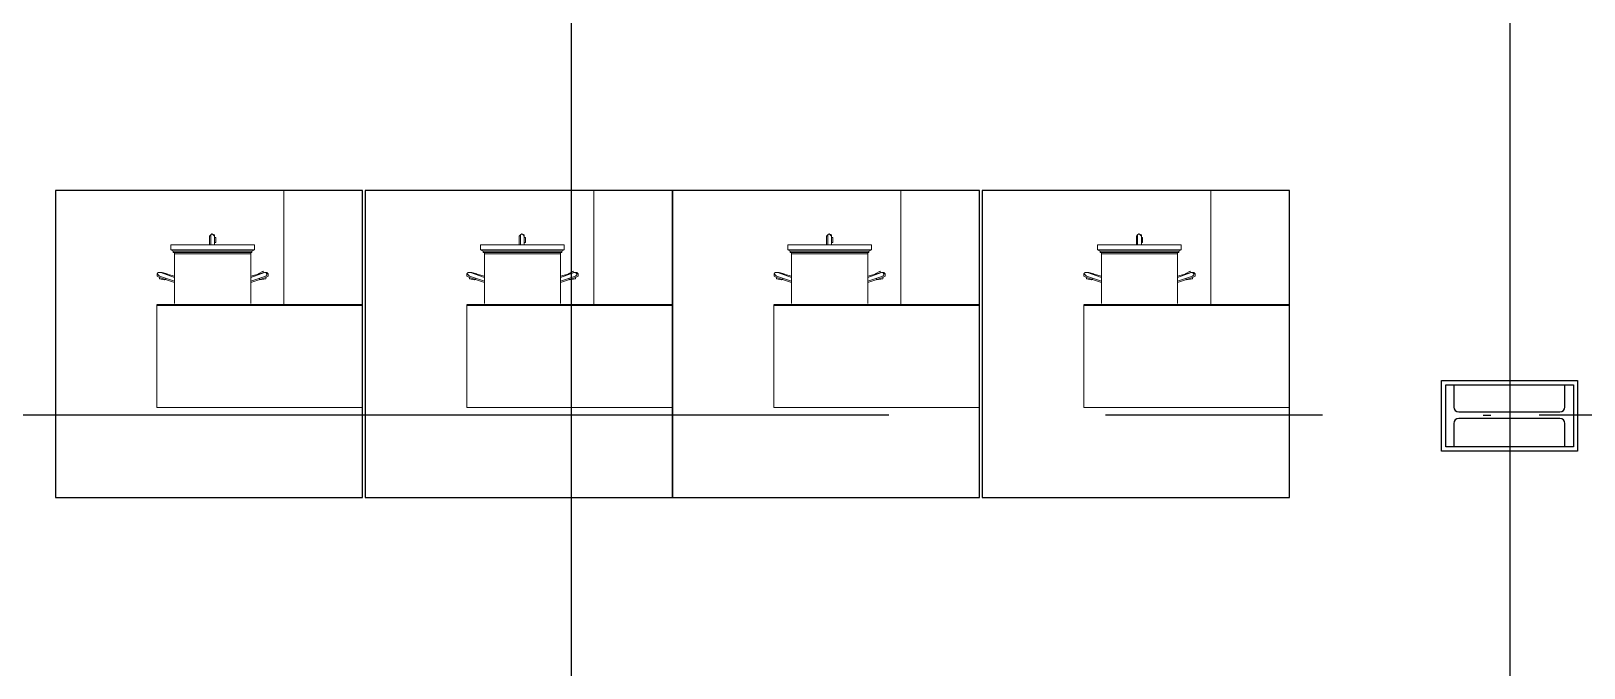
# Model space of a CAD drawing. Header units: millimetres. Extents: x 2148 to 2681, y 758 to 986.
# Drawn here: x 2599.171 to 2603.72, y 946.229 to 948.095 of the extents above; entities that cross this region are included whole.
import ezdxf

# ---------------------------------------------------------------- set-up
doc = ezdxf.new("R2010")
doc.units = ezdxf.units.MM
doc.linetypes.add('CENTER2', pattern=[28.575, 19.05, -3.175, 3.175, -3.175])
for name, color, linetype in [('at_Entity', 7, 'Continuous'), ('COLUMN', 7, 'Continuous'), ('D', 1, 'Continuous'), ('S-COLS', 6, 'Continuous'), ('S_GRID LINES', 252, 'Continuous')]:
    doc.layers.add(name, color=color, linetype=linetype)

msp = doc.modelspace()

# ---------------------------------------------------------------- linework, layer by layer
at = {"layer": 'at_Entity', "color": 0, "lineweight": 15}
for p, q in [((2599.9112434, 947.6280923, 0), (2600.1418229, 947.6280923, 0)), ((2599.9112434, 947.2924347, 0), (2599.9112434, 947.6280923, 0)), ((2599.9112434, 947.6280923, 0), (2600.1418229, 947.6280923, 0)), ((2599.9112434, 947.6280923, 0), (2600.1418229, 947.6280923, 0)), ((2599.9112434, 947.2924347, 0), (2599.9112434, 947.6280923, 0)), ((2599.9112434, 947.6280923, 0), (2600.1418229, 947.6280923, 0)), ((2600.1418229, 946.9923157, 0), (2600.1418229, 947.6280923, 0)), ((2600.1418229, 946.9923157, 0), (2600.1418229, 947.6280923, 0)), ((2600.8189751, 947.2924347, 0), (2600.8189751, 947.6280923, 0)), ((2600.8189751, 947.2924347, 0), (2600.8189751, 947.6280923, 0)), ((2601.0495546, 946.9923157, 0), (2601.0495546, 947.6280923, 0)), ((2601.0495546, 946.9923157, 0), (2601.0495546, 947.6280923, 0)), ((2601.7189751, 947.6280923, 0), (2601.9495546, 947.6280923, 0)), ((2601.7189751, 947.2924347, 0), (2601.7189751, 947.6280923, 0)), ((2601.7189751, 947.6280923, 0), (2601.9495546, 947.6280923, 0)), ((2601.7189751, 947.6280923, 0), (2601.9495546, 947.6280923, 0)), ((2601.7189751, 947.2924347, 0), (2601.7189751, 947.6280923, 0)), ((2601.7189751, 947.6280923, 0), (2601.9495546, 947.6280923, 0)), ((2601.9495546, 946.9923157, 0), (2601.9495546, 947.6280923, 0)), ((2601.9495546, 946.9923157, 0), (2601.9495546, 947.6280923, 0)), ((2602.6267068, 947.2924347, 0), (2602.6267068, 947.6280923, 0)), ((2602.6267068, 947.2924347, 0), (2602.6267068, 947.6280923, 0)), ((2602.8572863, 946.9923157, 0), (2602.8572863, 947.6280923, 0)), ((2602.8572863, 946.9923157, 0), (2602.8572863, 947.6280923, 0)), ((2599.6969136, 947.4973947, 0), (2599.6932537, 947.4937348, 0)), ((2599.6969136, 947.4973947, 0), (2599.6932537, 947.4937348, 0)), ((2599.6969136, 947.4973947, 0), (2599.7005734, 947.5010545, 0)), ((2599.7005734, 947.5010545, 0), (2599.6969136, 947.4973947, 0)), ((2599.6969136, 947.4973947, 0), (2599.7005734, 947.5010545, 0)), ((2599.7005734, 947.5010545, 0), (2599.6969136, 947.4973947, 0)), ((2599.6969136, 947.4937348, 0), (2599.6969136, 947.4973947, 0)), ((2599.6969136, 947.4937348, 0), (2599.6969136, 947.4973947, 0)), ((2599.7005734, 947.5010545, 0), (2599.7042333, 947.4973947, 0)), ((2599.7078937, 947.4973947, 0), (2599.7005734, 947.5010545, 0)), ((2599.7005734, 947.5010545, 0), (2599.7042333, 947.4973947, 0)), ((2599.7078937, 947.4973947, 0), (2599.7005734, 947.5010545, 0)), ((2599.7042333, 947.4973947, 0), (2599.7078937, 947.4937348, 0)), ((2599.7042333, 947.4973947, 0), (2599.7078937, 947.4937348, 0)), ((2599.7078937, 947.4937348, 0), (2599.7078937, 947.4973947, 0)), ((2599.7078937, 947.4937348, 0), (2599.7078937, 947.4973947, 0)), ((2600.6046453, 947.4973947, 0), (2600.6009854, 947.4937348, 0)), ((2600.6046453, 947.4973947, 0), (2600.6009854, 947.4937348, 0)), ((2600.6046453, 947.4973947, 0), (2600.6083051, 947.5010545, 0)), ((2600.6083051, 947.5010545, 0), (2600.6046453, 947.4973947, 0)), ((2600.6046453, 947.4973947, 0), (2600.6083051, 947.5010545, 0)), ((2600.6083051, 947.5010545, 0), (2600.6046453, 947.4973947, 0)), ((2600.6046453, 947.4937348, 0), (2600.6046453, 947.4973947, 0)), ((2600.6046453, 947.4937348, 0), (2600.6046453, 947.4973947, 0)), ((2600.6083051, 947.5010545, 0), (2600.611965, 947.4973947, 0)), ((2600.6156254, 947.4973947, 0), (2600.6083051, 947.5010545, 0)), ((2600.6083051, 947.5010545, 0), (2600.611965, 947.4973947, 0)), ((2600.6156254, 947.4973947, 0), (2600.6083051, 947.5010545, 0)), ((2600.611965, 947.4973947, 0), (2600.6156254, 947.4937348, 0)), ((2600.611965, 947.4973947, 0), (2600.6156254, 947.4937348, 0)), ((2600.6156254, 947.4937348, 0), (2600.6156254, 947.4973947, 0)), ((2600.6156254, 947.4937348, 0), (2600.6156254, 947.4973947, 0)), ((2601.5046453, 947.4973947, 0), (2601.5009854, 947.4937348, 0)), ((2601.5046453, 947.4973947, 0), (2601.5009854, 947.4937348, 0)), ((2601.5046453, 947.4973947, 0), (2601.5083051, 947.5010545, 0)), ((2601.5083051, 947.5010545, 0), (2601.5046453, 947.4973947, 0)), ((2601.5046453, 947.4973947, 0), (2601.5083051, 947.5010545, 0)), ((2601.5083051, 947.5010545, 0), (2601.5046453, 947.4973947, 0)), ((2601.5046453, 947.4937348, 0), (2601.5046453, 947.4973947, 0)), ((2601.5046453, 947.4937348, 0), (2601.5046453, 947.4973947, 0)), ((2601.5083051, 947.5010545, 0), (2601.511965, 947.4973947, 0)), ((2601.5156254, 947.4973947, 0), (2601.5083051, 947.5010545, 0)), ((2601.5083051, 947.5010545, 0), (2601.511965, 947.4973947, 0)), ((2601.5156254, 947.4973947, 0), (2601.5083051, 947.5010545, 0)), ((2601.511965, 947.4973947, 0), (2601.5156254, 947.4937348, 0)), ((2601.511965, 947.4973947, 0), (2601.5156254, 947.4937348, 0)), ((2601.5156254, 947.4937348, 0), (2601.5156254, 947.4973947, 0)), ((2601.5156254, 947.4937348, 0), (2601.5156254, 947.4973947, 0)), ((2602.412377, 947.4973947, 0), (2602.4087171, 947.4937348, 0)), ((2602.412377, 947.4973947, 0), (2602.4087171, 947.4937348, 0)), ((2602.412377, 947.4973947, 0), (2602.4160368, 947.5010545, 0)), ((2602.4160368, 947.5010545, 0), (2602.412377, 947.4973947, 0)), ((2602.412377, 947.4973947, 0), (2602.4160368, 947.5010545, 0)), ((2602.4160368, 947.5010545, 0), (2602.412377, 947.4973947, 0)), ((2602.412377, 947.4937348, 0), (2602.412377, 947.4973947, 0)), ((2602.412377, 947.4937348, 0), (2602.412377, 947.4973947, 0)), ((2602.4160368, 947.5010545, 0), (2602.4196966, 947.4973947, 0)), ((2602.4233571, 947.4973947, 0), (2602.4160368, 947.5010545, 0)), ((2602.4160368, 947.5010545, 0), (2602.4196966, 947.4973947, 0)), ((2602.4233571, 947.4973947, 0), (2602.4160368, 947.5010545, 0)), ((2602.4196966, 947.4973947, 0), (2602.4233571, 947.4937348, 0)), ((2602.4196966, 947.4973947, 0), (2602.4233571, 947.4937348, 0)), ((2602.4233571, 947.4937348, 0), (2602.4233571, 947.4973947, 0)), ((2602.4233571, 947.4937348, 0), (2602.4233571, 947.4973947, 0)), ((2599.5871139, 947.4681147, 0), (2599.5797936, 947.4681147, 0)), ((2599.5797936, 947.4681147, 0), (2599.5797936, 947.4607944, 0)), ((2599.5871139, 947.4681147, 0), (2599.5797936, 947.4681147, 0)), ((2599.5797936, 947.4681147, 0), (2599.5797936, 947.4607944, 0)), ((2599.5797936, 947.4571345, 0), (2599.5797936, 947.4607944, 0)), ((2599.5797936, 947.4571345, 0), (2599.5797936, 947.4607944, 0)), ((2599.5797936, 947.4571345, 0), (2599.5797936, 947.4534747, 0)), ((2599.5797936, 947.4571345, 0), (2599.5797936, 947.4534747, 0)), ((2599.5797936, 947.4534747, 0), (2599.5871139, 947.4498148, 0)), ((2599.5797936, 947.4534747, 0), (2599.8250131, 947.4534747, 0)), ((2599.5797936, 947.4534747, 0), (2599.5871139, 947.4498148, 0)), ((2599.5797936, 947.4534747, 0), (2599.8250131, 947.4534747, 0)), ((2599.8176934, 947.4681147, 0), (2599.5871139, 947.4681147, 0)), ((2599.8176934, 947.4681147, 0), (2599.5871139, 947.4681147, 0)), ((2599.5871139, 947.4498148, 0), (2599.8176934, 947.4498148, 0)), ((2599.5871139, 947.4498148, 0), (2599.5871139, 947.446155, 0)), ((2599.5871139, 947.4498148, 0), (2599.8176934, 947.4498148, 0)), ((2599.5871139, 947.4498148, 0), (2599.5871139, 947.446155, 0)), ((2599.6932537, 947.4937348, 0), (2599.6932537, 947.4681147, 0)), ((2599.6932537, 947.4937348, 0), (2599.6932537, 947.4681147, 0)), ((2599.6932537, 947.4900743, 0), (2599.6932537, 947.4754343, 0)), ((2599.6932537, 947.4900743, 0), (2599.6932537, 947.4754343, 0)), ((2599.6969136, 947.4937348, 0), (2599.6969136, 947.4681147, 0)), ((2599.6969136, 947.4937348, 0), (2599.6969136, 947.4681147, 0)), ((2599.7078937, 947.4681147, 0), (2599.7078937, 947.4937348, 0)), ((2599.7078937, 947.4937348, 0), (2599.7078937, 947.4681147, 0)), ((2599.7078937, 947.4681147, 0), (2599.7078937, 947.4937348, 0)), ((2599.7078937, 947.4937348, 0), (2599.7078937, 947.4681147, 0)), ((2599.7115536, 947.4900743, 0), (2599.7078937, 947.4900743, 0)), ((2599.7115536, 947.4900743, 0), (2599.7078937, 947.4900743, 0)), ((2599.7078937, 947.4754343, 0), (2599.7115536, 947.4754343, 0)), ((2599.7078937, 947.4754343, 0), (2599.7115536, 947.4754343, 0)), ((2599.7115536, 947.4754343, 0), (2599.7115536, 947.4900743, 0)), ((2599.7115536, 947.4754343, 0), (2599.7115536, 947.4900743, 0)), ((2599.8250131, 947.4681147, 0), (2599.8176934, 947.4681147, 0)), ((2599.8250131, 947.4681147, 0), (2599.8176934, 947.4681147, 0)), ((2599.8176934, 947.4498148, 0), (2599.8250131, 947.4534747, 0)), ((2599.8176934, 947.4498148, 0), (2599.8250131, 947.4534747, 0)), ((2599.8176934, 947.446155, 0), (2599.8176934, 947.4498148, 0)), ((2599.8176934, 947.446155, 0), (2599.8176934, 947.4498148, 0)), ((2599.8250131, 947.4607944, 0), (2599.8250131, 947.4681147, 0)), ((2599.8250131, 947.4607944, 0), (2599.8250131, 947.4681147, 0)), ((2599.8250131, 947.4571345, 0), (2599.8250131, 947.4607944, 0)), ((2599.8250131, 947.4571345, 0), (2599.8250131, 947.4607944, 0)), ((2599.8250131, 947.4534747, 0), (2599.8250131, 947.4571345, 0)), ((2599.8250131, 947.4534747, 0), (2599.8250131, 947.4571345, 0)), ((2600.4948456, 947.4681147, 0), (2600.4875253, 947.4681147, 0)), ((2600.4875253, 947.4681147, 0), (2600.4875253, 947.4607944, 0)), ((2600.4948456, 947.4681147, 0), (2600.4875253, 947.4681147, 0)), ((2600.4875253, 947.4681147, 0), (2600.4875253, 947.4607944, 0)), ((2600.4875253, 947.4571345, 0), (2600.4875253, 947.4607944, 0)), ((2600.4875253, 947.4571345, 0), (2600.4875253, 947.4607944, 0)), ((2600.4875253, 947.4571345, 0), (2600.4875253, 947.4534747, 0)), ((2600.4875253, 947.4571345, 0), (2600.4875253, 947.4534747, 0)), ((2600.4875253, 947.4534747, 0), (2600.4948456, 947.4498148, 0)), ((2600.4875253, 947.4534747, 0), (2600.7327448, 947.4534747, 0)), ((2600.4875253, 947.4534747, 0), (2600.4948456, 947.4498148, 0)), ((2600.4875253, 947.4534747, 0), (2600.7327448, 947.4534747, 0)), ((2600.7254251, 947.4681147, 0), (2600.4948456, 947.4681147, 0)), ((2600.7254251, 947.4681147, 0), (2600.4948456, 947.4681147, 0)), ((2600.4948456, 947.4498148, 0), (2600.7254251, 947.4498148, 0)), ((2600.4948456, 947.4498148, 0), (2600.4948456, 947.446155, 0)), ((2600.4948456, 947.4498148, 0), (2600.7254251, 947.4498148, 0)), ((2600.4948456, 947.4498148, 0), (2600.4948456, 947.446155, 0)), ((2600.6009854, 947.4937348, 0), (2600.6009854, 947.4681147, 0)), ((2600.6009854, 947.4937348, 0), (2600.6009854, 947.4681147, 0)), ((2600.6009854, 947.4900743, 0), (2600.6009854, 947.4754343, 0)), ((2600.6009854, 947.4900743, 0), (2600.6009854, 947.4754343, 0)), ((2600.6046453, 947.4937348, 0), (2600.6046453, 947.4681147, 0)), ((2600.6046453, 947.4937348, 0), (2600.6046453, 947.4681147, 0)), ((2600.6156254, 947.4681147, 0), (2600.6156254, 947.4937348, 0)), ((2600.6156254, 947.4937348, 0), (2600.6156254, 947.4681147, 0)), ((2600.6156254, 947.4681147, 0), (2600.6156254, 947.4937348, 0)), ((2600.6156254, 947.4937348, 0), (2600.6156254, 947.4681147, 0)), ((2600.6192853, 947.4900743, 0), (2600.6156254, 947.4900743, 0)), ((2600.6192853, 947.4900743, 0), (2600.6156254, 947.4900743, 0)), ((2600.6156254, 947.4754343, 0), (2600.6192853, 947.4754343, 0)), ((2600.6156254, 947.4754343, 0), (2600.6192853, 947.4754343, 0)), ((2600.6192853, 947.4754343, 0), (2600.6192853, 947.4900743, 0)), ((2600.6192853, 947.4754343, 0), (2600.6192853, 947.4900743, 0)), ((2600.7327448, 947.4681147, 0), (2600.7254251, 947.4681147, 0)), ((2600.7327448, 947.4681147, 0), (2600.7254251, 947.4681147, 0)), ((2600.7254251, 947.4498148, 0), (2600.7327448, 947.4534747, 0)), ((2600.7254251, 947.4498148, 0), (2600.7327448, 947.4534747, 0)), ((2600.7254251, 947.446155, 0), (2600.7254251, 947.4498148, 0)), ((2600.7254251, 947.446155, 0), (2600.7254251, 947.4498148, 0)), ((2600.7327448, 947.4607944, 0), (2600.7327448, 947.4681147, 0)), ((2600.7327448, 947.4607944, 0), (2600.7327448, 947.4681147, 0)), ((2600.7327448, 947.4571345, 0), (2600.7327448, 947.4607944, 0)), ((2600.7327448, 947.4571345, 0), (2600.7327448, 947.4607944, 0)), ((2600.7327448, 947.4534747, 0), (2600.7327448, 947.4571345, 0)), ((2600.7327448, 947.4534747, 0), (2600.7327448, 947.4571345, 0)), ((2601.3948456, 947.4681147, 0), (2601.3875253, 947.4681147, 0)), ((2601.3875253, 947.4681147, 0), (2601.3875253, 947.4607944, 0)), ((2601.3948456, 947.4681147, 0), (2601.3875253, 947.4681147, 0)), ((2601.3875253, 947.4681147, 0), (2601.3875253, 947.4607944, 0)), ((2601.3875253, 947.4571345, 0), (2601.3875253, 947.4607944, 0)), ((2601.3875253, 947.4571345, 0), (2601.3875253, 947.4607944, 0)), ((2601.3875253, 947.4571345, 0), (2601.3875253, 947.4534747, 0)), ((2601.3875253, 947.4571345, 0), (2601.3875253, 947.4534747, 0)), ((2601.3875253, 947.4534747, 0), (2601.3948456, 947.4498148, 0)), ((2601.3875253, 947.4534747, 0), (2601.6327448, 947.4534747, 0)), ((2601.3875253, 947.4534747, 0), (2601.3948456, 947.4498148, 0)), ((2601.3875253, 947.4534747, 0), (2601.6327448, 947.4534747, 0)), ((2601.6254251, 947.4681147, 0), (2601.3948456, 947.4681147, 0)), ((2601.6254251, 947.4681147, 0), (2601.3948456, 947.4681147, 0)), ((2601.3948456, 947.4498148, 0), (2601.6254251, 947.4498148, 0)), ((2601.3948456, 947.4498148, 0), (2601.3948456, 947.446155, 0)), ((2601.3948456, 947.4498148, 0), (2601.6254251, 947.4498148, 0)), ((2601.3948456, 947.4498148, 0), (2601.3948456, 947.446155, 0)), ((2601.5009854, 947.4937348, 0), (2601.5009854, 947.4681147, 0)), ((2601.5009854, 947.4937348, 0), (2601.5009854, 947.4681147, 0)), ((2601.5009854, 947.4900743, 0), (2601.5009854, 947.4754343, 0)), ((2601.5009854, 947.4900743, 0), (2601.5009854, 947.4754343, 0)), ((2601.5046453, 947.4937348, 0), (2601.5046453, 947.4681147, 0)), ((2601.5046453, 947.4937348, 0), (2601.5046453, 947.4681147, 0)), ((2601.5156254, 947.4681147, 0), (2601.5156254, 947.4937348, 0)), ((2601.5156254, 947.4937348, 0), (2601.5156254, 947.4681147, 0)), ((2601.5156254, 947.4681147, 0), (2601.5156254, 947.4937348, 0)), ((2601.5156254, 947.4937348, 0), (2601.5156254, 947.4681147, 0)), ((2601.5192853, 947.4900743, 0), (2601.5156254, 947.4900743, 0)), ((2601.5192853, 947.4900743, 0), (2601.5156254, 947.4900743, 0)), ((2601.5156254, 947.4754343, 0), (2601.5192853, 947.4754343, 0)), ((2601.5156254, 947.4754343, 0), (2601.5192853, 947.4754343, 0)), ((2601.5192853, 947.4754343, 0), (2601.5192853, 947.4900743, 0)), ((2601.5192853, 947.4754343, 0), (2601.5192853, 947.4900743, 0)), ((2601.6327448, 947.4681147, 0), (2601.6254251, 947.4681147, 0)), ((2601.6327448, 947.4681147, 0), (2601.6254251, 947.4681147, 0)), ((2601.6254251, 947.4498148, 0), (2601.6327448, 947.4534747, 0)), ((2601.6254251, 947.4498148, 0), (2601.6327448, 947.4534747, 0)), ((2601.6254251, 947.446155, 0), (2601.6254251, 947.4498148, 0)), ((2601.6254251, 947.446155, 0), (2601.6254251, 947.4498148, 0)), ((2601.6327448, 947.4607944, 0), (2601.6327448, 947.4681147, 0)), ((2601.6327448, 947.4607944, 0), (2601.6327448, 947.4681147, 0)), ((2601.6327448, 947.4571345, 0), (2601.6327448, 947.4607944, 0)), ((2601.6327448, 947.4571345, 0), (2601.6327448, 947.4607944, 0)), ((2601.6327448, 947.4534747, 0), (2601.6327448, 947.4571345, 0)), ((2601.6327448, 947.4534747, 0), (2601.6327448, 947.4571345, 0)), ((2602.3025773, 947.4681147, 0), (2602.295257, 947.4681147, 0)), ((2602.295257, 947.4681147, 0), (2602.295257, 947.4607944, 0)), ((2602.3025773, 947.4681147, 0), (2602.295257, 947.4681147, 0)), ((2602.295257, 947.4681147, 0), (2602.295257, 947.4607944, 0)), ((2602.295257, 947.4571345, 0), (2602.295257, 947.4607944, 0)), ((2602.295257, 947.4571345, 0), (2602.295257, 947.4607944, 0)), ((2602.295257, 947.4571345, 0), (2602.295257, 947.4534747, 0)), ((2602.295257, 947.4571345, 0), (2602.295257, 947.4534747, 0)), ((2602.295257, 947.4534747, 0), (2602.3025773, 947.4498148, 0)), ((2602.295257, 947.4534747, 0), (2602.5404765, 947.4534747, 0)), ((2602.295257, 947.4534747, 0), (2602.3025773, 947.4498148, 0)), ((2602.295257, 947.4534747, 0), (2602.5404765, 947.4534747, 0)), ((2602.5331568, 947.4681147, 0), (2602.3025773, 947.4681147, 0)), ((2602.5331568, 947.4681147, 0), (2602.3025773, 947.4681147, 0)), ((2602.3025773, 947.4498148, 0), (2602.5331568, 947.4498148, 0)), ((2602.3025773, 947.4498148, 0), (2602.3025773, 947.446155, 0)), ((2602.3025773, 947.4498148, 0), (2602.5331568, 947.4498148, 0)), ((2602.3025773, 947.4498148, 0), (2602.3025773, 947.446155, 0)), ((2602.4087171, 947.4937348, 0), (2602.4087171, 947.4681147, 0)), ((2602.4087171, 947.4937348, 0), (2602.4087171, 947.4681147, 0)), ((2602.4087171, 947.4900743, 0), (2602.4087171, 947.4754343, 0)), ((2602.4087171, 947.4900743, 0), (2602.4087171, 947.4754343, 0)), ((2602.412377, 947.4937348, 0), (2602.412377, 947.4681147, 0)), ((2602.412377, 947.4937348, 0), (2602.412377, 947.4681147, 0)), ((2602.4233571, 947.4681147, 0), (2602.4233571, 947.4937348, 0)), ((2602.4233571, 947.4937348, 0), (2602.4233571, 947.4681147, 0)), ((2602.4233571, 947.4681147, 0), (2602.4233571, 947.4937348, 0)), ((2602.4233571, 947.4937348, 0), (2602.4233571, 947.4681147, 0)), ((2602.427017, 947.4900743, 0), (2602.4233571, 947.4900743, 0)), ((2602.427017, 947.4900743, 0), (2602.4233571, 947.4900743, 0)), ((2602.4233571, 947.4754343, 0), (2602.427017, 947.4754343, 0)), ((2602.4233571, 947.4754343, 0), (2602.427017, 947.4754343, 0)), ((2602.427017, 947.4754343, 0), (2602.427017, 947.4900743, 0)), ((2602.427017, 947.4754343, 0), (2602.427017, 947.4900743, 0)), ((2602.5404765, 947.4681147, 0), (2602.5331568, 947.4681147, 0)), ((2602.5404765, 947.4681147, 0), (2602.5331568, 947.4681147, 0)), ((2602.5331568, 947.4498148, 0), (2602.5404765, 947.4534747, 0)), ((2602.5331568, 947.4498148, 0), (2602.5404765, 947.4534747, 0)), ((2602.5331568, 947.446155, 0), (2602.5331568, 947.4498148, 0)), ((2602.5331568, 947.446155, 0), (2602.5331568, 947.4498148, 0)), ((2602.5404765, 947.4607944, 0), (2602.5404765, 947.4681147, 0)), ((2602.5404765, 947.4607944, 0), (2602.5404765, 947.4681147, 0)), ((2602.5404765, 947.4571345, 0), (2602.5404765, 947.4607944, 0)), ((2602.5404765, 947.4571345, 0), (2602.5404765, 947.4607944, 0)), ((2602.5404765, 947.4534747, 0), (2602.5404765, 947.4571345, 0)), ((2602.5404765, 947.4534747, 0), (2602.5404765, 947.4571345, 0)), ((2599.5871139, 947.446155, 0), (2599.8176934, 947.446155, 0)), ((2599.5871139, 947.446155, 0), (2599.8176934, 947.446155, 0)), ((2599.5944336, 947.446155, 0), (2599.5907738, 947.446155, 0)), ((2599.5907738, 947.446155, 0), (2599.5907738, 947.4424945, 0)), ((2599.5944336, 947.446155, 0), (2599.5907738, 947.446155, 0)), ((2599.5907738, 947.446155, 0), (2599.5907738, 947.4424945, 0)), ((2599.5907738, 947.4424945, 0), (2599.8140336, 947.4424945, 0)), ((2599.5907738, 947.4424945, 0), (2599.5907738, 947.2960952, 0)), ((2599.5907738, 947.4424945, 0), (2599.8140336, 947.4424945, 0)), ((2599.5907738, 947.4424945, 0), (2599.5907738, 947.2960952, 0)), ((2599.8140336, 947.446155, 0), (2599.8103731, 947.446155, 0)), ((2599.8140336, 947.446155, 0), (2599.8103731, 947.446155, 0)), ((2599.8140336, 947.4424945, 0), (2599.8140336, 947.446155, 0)), ((2599.8140336, 947.4424945, 0), (2599.8140336, 947.446155, 0)), ((2599.8140336, 947.2960952, 0), (2599.8140336, 947.4424945, 0)), ((2599.8140336, 947.2960952, 0), (2599.8140336, 947.4424945, 0)), ((2600.4948456, 947.446155, 0), (2600.7254251, 947.446155, 0)), ((2600.4948456, 947.446155, 0), (2600.7254251, 947.446155, 0)), ((2600.5021653, 947.446155, 0), (2600.4985054, 947.446155, 0)), ((2600.4985054, 947.446155, 0), (2600.4985054, 947.4424945, 0)), ((2600.5021653, 947.446155, 0), (2600.4985054, 947.446155, 0)), ((2600.4985054, 947.446155, 0), (2600.4985054, 947.4424945, 0)), ((2600.4985054, 947.4424945, 0), (2600.7217653, 947.4424945, 0)), ((2600.4985054, 947.4424945, 0), (2600.4985054, 947.2960952, 0)), ((2600.4985054, 947.4424945, 0), (2600.7217653, 947.4424945, 0)), ((2600.4985054, 947.4424945, 0), (2600.4985054, 947.2960952, 0)), ((2600.7217653, 947.446155, 0), (2600.7181048, 947.446155, 0)), ((2600.7217653, 947.446155, 0), (2600.7181048, 947.446155, 0)), ((2600.7217653, 947.4424945, 0), (2600.7217653, 947.446155, 0)), ((2600.7217653, 947.4424945, 0), (2600.7217653, 947.446155, 0)), ((2600.7217653, 947.2960952, 0), (2600.7217653, 947.4424945, 0)), ((2600.7217653, 947.2960952, 0), (2600.7217653, 947.4424945, 0)), ((2601.3948456, 947.446155, 0), (2601.6254251, 947.446155, 0)), ((2601.3948456, 947.446155, 0), (2601.6254251, 947.446155, 0)), ((2601.4021653, 947.446155, 0), (2601.3985054, 947.446155, 0)), ((2601.3985054, 947.446155, 0), (2601.3985054, 947.4424945, 0)), ((2601.4021653, 947.446155, 0), (2601.3985054, 947.446155, 0)), ((2601.3985054, 947.446155, 0), (2601.3985054, 947.4424945, 0)), ((2601.3985054, 947.4424945, 0), (2601.6217653, 947.4424945, 0)), ((2601.3985054, 947.4424945, 0), (2601.3985054, 947.2960952, 0)), ((2601.3985054, 947.4424945, 0), (2601.6217653, 947.4424945, 0)), ((2601.3985054, 947.4424945, 0), (2601.3985054, 947.2960952, 0)), ((2601.6217653, 947.446155, 0), (2601.6181048, 947.446155, 0)), ((2601.6217653, 947.446155, 0), (2601.6181048, 947.446155, 0)), ((2601.6217653, 947.4424945, 0), (2601.6217653, 947.446155, 0)), ((2601.6217653, 947.4424945, 0), (2601.6217653, 947.446155, 0)), ((2601.6217653, 947.2960952, 0), (2601.6217653, 947.4424945, 0)), ((2601.6217653, 947.2960952, 0), (2601.6217653, 947.4424945, 0)), ((2602.3025773, 947.446155, 0), (2602.5331568, 947.446155, 0)), ((2602.3025773, 947.446155, 0), (2602.5331568, 947.446155, 0)), ((2602.309897, 947.446155, 0), (2602.3062371, 947.446155, 0)), ((2602.3062371, 947.446155, 0), (2602.3062371, 947.4424945, 0)), ((2602.309897, 947.446155, 0), (2602.3062371, 947.446155, 0)), ((2602.3062371, 947.446155, 0), (2602.3062371, 947.4424945, 0)), ((2602.3062371, 947.4424945, 0), (2602.5294969, 947.4424945, 0)), ((2602.3062371, 947.4424945, 0), (2602.3062371, 947.2960952, 0)), ((2602.3062371, 947.4424945, 0), (2602.5294969, 947.4424945, 0)), ((2602.3062371, 947.4424945, 0), (2602.3062371, 947.2960952, 0)), ((2602.5294969, 947.446155, 0), (2602.5258365, 947.446155, 0)), ((2602.5294969, 947.446155, 0), (2602.5258365, 947.446155, 0)), ((2602.5294969, 947.4424945, 0), (2602.5294969, 947.446155, 0)), ((2602.5294969, 947.4424945, 0), (2602.5294969, 947.446155, 0)), ((2602.5294969, 947.2960952, 0), (2602.5294969, 947.4424945, 0)), ((2602.5294969, 947.2960952, 0), (2602.5294969, 947.4424945, 0)), ((2599.5431939, 947.387595, 0), (2599.5395341, 947.3839345, 0)), ((2599.5431939, 947.387595, 0), (2599.5395341, 947.3839345, 0)), ((2599.5431939, 947.387595, 0), (2599.5395341, 947.3839345, 0)), ((2599.5431939, 947.387595, 0), (2599.5395341, 947.3839345, 0)), ((2599.5395341, 947.3839345, 0), (2599.5395341, 947.3766148, 0)), ((2599.5395341, 947.3839345, 0), (2599.5431939, 947.3802747, 0)), ((2599.5395341, 947.3839345, 0), (2599.5395341, 947.3766148, 0)), ((2599.5395341, 947.3839345, 0), (2599.5431939, 947.3802747, 0)), ((2599.5395341, 947.3766148, 0), (2599.5468538, 947.372955, 0)), ((2599.5395341, 947.3766148, 0), (2599.5468538, 947.372955, 0)), ((2599.5505136, 947.387595, 0), (2599.5431939, 947.387595, 0)), ((2599.5468538, 947.387595, 0), (2599.5431939, 947.387595, 0)), ((2599.5505136, 947.387595, 0), (2599.5431939, 947.387595, 0)), ((2599.5468538, 947.387595, 0), (2599.5431939, 947.387595, 0)), ((2599.5431939, 947.3802747, 0), (2599.5468538, 947.3766148, 0)), ((2599.5431939, 947.3802747, 0), (2599.5468538, 947.3766148, 0)), ((2599.5468538, 947.3766148, 0), (2599.5907738, 947.3619748, 0)), ((2599.5468538, 947.3766148, 0), (2599.5907738, 947.3619748, 0)), ((2599.5468538, 947.372955, 0), (2599.5907738, 947.358315, 0)), ((2599.5468538, 947.372955, 0), (2599.5468538, 947.3692945, 0)), ((2599.5468538, 947.372955, 0), (2599.5907738, 947.358315, 0)), ((2599.5468538, 947.372955, 0), (2599.5468538, 947.3692945, 0)), ((2599.5468538, 947.3692945, 0), (2599.5614938, 947.3656347, 0)), ((2599.5468538, 947.3692945, 0), (2599.5614938, 947.3656347, 0)), ((2599.5907738, 947.372955, 0), (2599.5505136, 947.387595, 0)), ((2599.5505136, 947.387595, 0), (2599.5907738, 947.3766148, 0)), ((2599.5541735, 947.387595, 0), (2599.5505136, 947.387595, 0)), ((2599.5907738, 947.372955, 0), (2599.5505136, 947.387595, 0)), ((2599.5505136, 947.387595, 0), (2599.5907738, 947.3766148, 0)), ((2599.5541735, 947.387595, 0), (2599.5505136, 947.387595, 0)), ((2599.5688135, 947.3839345, 0), (2599.5541735, 947.387595, 0)), ((2599.5688135, 947.3839345, 0), (2599.5541735, 947.387595, 0)), ((2599.5614938, 947.3656347, 0), (2599.5651536, 947.3692945, 0)), ((2599.5614938, 947.3656347, 0), (2599.5651536, 947.3692945, 0)), ((2599.5688135, 947.3802747, 0), (2599.5688135, 947.3839345, 0)), ((2599.5688135, 947.3802747, 0), (2599.5688135, 947.3839345, 0)), ((2599.8140336, 947.372955, 0), (2599.8542931, 947.387595, 0)), ((2599.8542931, 947.387595, 0), (2599.8140336, 947.3766148, 0)), ((2599.8140336, 947.372955, 0), (2599.8542931, 947.387595, 0)), ((2599.8542931, 947.387595, 0), (2599.8140336, 947.3766148, 0)), ((2599.8579529, 947.3766148, 0), (2599.8140336, 947.3619748, 0)), ((2599.8579529, 947.3766148, 0), (2599.8140336, 947.3619748, 0)), ((2599.8140336, 947.358315, 0), (2599.8579529, 947.372955, 0)), ((2599.8140336, 947.358315, 0), (2599.8579529, 947.372955, 0)), ((2599.8506333, 947.3912548, 0), (2599.8359933, 947.3839345, 0)), ((2599.8506333, 947.3912548, 0), (2599.8359933, 947.3839345, 0)), ((2599.8359933, 947.3839345, 0), (2599.8359933, 947.3802747, 0)), ((2599.8359933, 947.3839345, 0), (2599.8359933, 947.3802747, 0)), ((2599.8396531, 947.3692945, 0), (2599.8396531, 947.3656347, 0)), ((2599.8396531, 947.3656347, 0), (2599.8579529, 947.3692945, 0)), ((2599.8396531, 947.3692945, 0), (2599.8396531, 947.3656347, 0)), ((2599.8396531, 947.3656347, 0), (2599.8579529, 947.3692945, 0)), ((2599.8506333, 947.387595, 0), (2599.8506333, 947.3912548, 0)), ((2599.8506333, 947.387595, 0), (2599.8506333, 947.3912548, 0)), ((2599.8616134, 947.387595, 0), (2599.8542931, 947.387595, 0)), ((2599.8542931, 947.387595, 0), (2599.8579529, 947.387595, 0)), ((2599.8616134, 947.387595, 0), (2599.8542931, 947.387595, 0)), ((2599.8542931, 947.387595, 0), (2599.8579529, 947.387595, 0)), ((2599.8579529, 947.387595, 0), (2599.8616134, 947.3839345, 0)), ((2599.8579529, 947.387595, 0), (2599.8616134, 947.3839345, 0)), ((2599.8616134, 947.3802747, 0), (2599.8579529, 947.3766148, 0)), ((2599.8616134, 947.3802747, 0), (2599.8579529, 947.3766148, 0)), ((2599.8579529, 947.372955, 0), (2599.8652732, 947.3766148, 0)), ((2599.8579529, 947.372955, 0), (2599.8652732, 947.3766148, 0)), ((2599.8579529, 947.3692945, 0), (2599.8579529, 947.372955, 0)), ((2599.8579529, 947.3692945, 0), (2599.8579529, 947.372955, 0)), ((2599.8652732, 947.3839345, 0), (2599.8616134, 947.387595, 0)), ((2599.8652732, 947.3839345, 0), (2599.8616134, 947.387595, 0)), ((2599.8616134, 947.3839345, 0), (2599.8616134, 947.3802747, 0)), ((2599.8616134, 947.3839345, 0), (2599.8616134, 947.3802747, 0)), ((2599.8652732, 947.3766148, 0), (2599.8652732, 947.3839345, 0)), ((2599.8652732, 947.3766148, 0), (2599.8652732, 947.3839345, 0)), ((2600.4509256, 947.387595, 0), (2600.4472658, 947.3839345, 0)), ((2600.4509256, 947.387595, 0), (2600.4472658, 947.3839345, 0)), ((2600.4509256, 947.387595, 0), (2600.4472658, 947.3839345, 0)), ((2600.4509256, 947.387595, 0), (2600.4472658, 947.3839345, 0)), ((2600.4472658, 947.3839345, 0), (2600.4472658, 947.3766148, 0)), ((2600.4472658, 947.3839345, 0), (2600.4509256, 947.3802747, 0)), ((2600.4472658, 947.3839345, 0), (2600.4472658, 947.3766148, 0)), ((2600.4472658, 947.3839345, 0), (2600.4509256, 947.3802747, 0)), ((2600.4472658, 947.3766148, 0), (2600.4545855, 947.372955, 0)), ((2600.4472658, 947.3766148, 0), (2600.4545855, 947.372955, 0)), ((2600.4582453, 947.387595, 0), (2600.4509256, 947.387595, 0)), ((2600.4545855, 947.387595, 0), (2600.4509256, 947.387595, 0)), ((2600.4582453, 947.387595, 0), (2600.4509256, 947.387595, 0)), ((2600.4545855, 947.387595, 0), (2600.4509256, 947.387595, 0)), ((2600.4509256, 947.3802747, 0), (2600.4545855, 947.3766148, 0)), ((2600.4509256, 947.3802747, 0), (2600.4545855, 947.3766148, 0)), ((2600.4545855, 947.3766148, 0), (2600.4985054, 947.3619748, 0)), ((2600.4545855, 947.3766148, 0), (2600.4985054, 947.3619748, 0)), ((2600.4545855, 947.372955, 0), (2600.4985054, 947.358315, 0)), ((2600.4545855, 947.372955, 0), (2600.4545855, 947.3692945, 0)), ((2600.4545855, 947.372955, 0), (2600.4985054, 947.358315, 0)), ((2600.4545855, 947.372955, 0), (2600.4545855, 947.3692945, 0)), ((2600.4545855, 947.3692945, 0), (2600.4692255, 947.3656347, 0)), ((2600.4545855, 947.3692945, 0), (2600.4692255, 947.3656347, 0)), ((2600.4985054, 947.372955, 0), (2600.4582453, 947.387595, 0)), ((2600.4582453, 947.387595, 0), (2600.4985054, 947.3766148, 0)), ((2600.4619051, 947.387595, 0), (2600.4582453, 947.387595, 0)), ((2600.4985054, 947.372955, 0), (2600.4582453, 947.387595, 0)), ((2600.4582453, 947.387595, 0), (2600.4985054, 947.3766148, 0)), ((2600.4619051, 947.387595, 0), (2600.4582453, 947.387595, 0)), ((2600.4765451, 947.3839345, 0), (2600.4619051, 947.387595, 0)), ((2600.4765451, 947.3839345, 0), (2600.4619051, 947.387595, 0)), ((2600.4692255, 947.3656347, 0), (2600.4728853, 947.3692945, 0)), ((2600.4692255, 947.3656347, 0), (2600.4728853, 947.3692945, 0)), ((2600.4765451, 947.3802747, 0), (2600.4765451, 947.3839345, 0)), ((2600.4765451, 947.3802747, 0), (2600.4765451, 947.3839345, 0)), ((2600.7217653, 947.372955, 0), (2600.7620248, 947.387595, 0)), ((2600.7620248, 947.387595, 0), (2600.7217653, 947.3766148, 0)), ((2600.7217653, 947.372955, 0), (2600.7620248, 947.387595, 0)), ((2600.7620248, 947.387595, 0), (2600.7217653, 947.3766148, 0)), ((2600.7656846, 947.3766148, 0), (2600.7217653, 947.3619748, 0)), ((2600.7656846, 947.3766148, 0), (2600.7217653, 947.3619748, 0)), ((2600.7217653, 947.358315, 0), (2600.7656846, 947.372955, 0)), ((2600.7217653, 947.358315, 0), (2600.7656846, 947.372955, 0)), ((2600.7583649, 947.3912548, 0), (2600.7437249, 947.3839345, 0)), ((2600.7583649, 947.3912548, 0), (2600.7437249, 947.3839345, 0)), ((2600.7437249, 947.3839345, 0), (2600.7437249, 947.3802747, 0)), ((2600.7437249, 947.3839345, 0), (2600.7437249, 947.3802747, 0)), ((2600.7473848, 947.3692945, 0), (2600.7473848, 947.3656347, 0)), ((2600.7473848, 947.3656347, 0), (2600.7656846, 947.3692945, 0)), ((2600.7473848, 947.3692945, 0), (2600.7473848, 947.3656347, 0)), ((2600.7473848, 947.3656347, 0), (2600.7656846, 947.3692945, 0)), ((2600.7583649, 947.387595, 0), (2600.7583649, 947.3912548, 0)), ((2600.7583649, 947.387595, 0), (2600.7583649, 947.3912548, 0)), ((2600.7693451, 947.387595, 0), (2600.7620248, 947.387595, 0)), ((2600.7620248, 947.387595, 0), (2600.7656846, 947.387595, 0)), ((2600.7693451, 947.387595, 0), (2600.7620248, 947.387595, 0)), ((2600.7620248, 947.387595, 0), (2600.7656846, 947.387595, 0)), ((2600.7656846, 947.387595, 0), (2600.7693451, 947.3839345, 0)), ((2600.7656846, 947.387595, 0), (2600.7693451, 947.3839345, 0)), ((2600.7693451, 947.3802747, 0), (2600.7656846, 947.3766148, 0)), ((2600.7693451, 947.3802747, 0), (2600.7656846, 947.3766148, 0)), ((2600.7656846, 947.372955, 0), (2600.7730049, 947.3766148, 0)), ((2600.7656846, 947.372955, 0), (2600.7730049, 947.3766148, 0)), ((2600.7656846, 947.3692945, 0), (2600.7656846, 947.372955, 0)), ((2600.7656846, 947.3692945, 0), (2600.7656846, 947.372955, 0)), ((2600.7730049, 947.3839345, 0), (2600.7693451, 947.387595, 0)), ((2600.7730049, 947.3839345, 0), (2600.7693451, 947.387595, 0)), ((2600.7693451, 947.3839345, 0), (2600.7693451, 947.3802747, 0)), ((2600.7693451, 947.3839345, 0), (2600.7693451, 947.3802747, 0)), ((2600.7730049, 947.3766148, 0), (2600.7730049, 947.3839345, 0)), ((2600.7730049, 947.3766148, 0), (2600.7730049, 947.3839345, 0)), ((2601.3509256, 947.387595, 0), (2601.3472658, 947.3839345, 0)), ((2601.3509256, 947.387595, 0), (2601.3472658, 947.3839345, 0)), ((2601.3509256, 947.387595, 0), (2601.3472658, 947.3839345, 0)), ((2601.3509256, 947.387595, 0), (2601.3472658, 947.3839345, 0)), ((2601.3472658, 947.3839345, 0), (2601.3472658, 947.3766148, 0)), ((2601.3472658, 947.3839345, 0), (2601.3509256, 947.3802747, 0)), ((2601.3472658, 947.3839345, 0), (2601.3472658, 947.3766148, 0)), ((2601.3472658, 947.3839345, 0), (2601.3509256, 947.3802747, 0)), ((2601.3472658, 947.3766148, 0), (2601.3545855, 947.372955, 0)), ((2601.3472658, 947.3766148, 0), (2601.3545855, 947.372955, 0)), ((2601.3582453, 947.387595, 0), (2601.3509256, 947.387595, 0)), ((2601.3545855, 947.387595, 0), (2601.3509256, 947.387595, 0)), ((2601.3582453, 947.387595, 0), (2601.3509256, 947.387595, 0)), ((2601.3545855, 947.387595, 0), (2601.3509256, 947.387595, 0)), ((2601.3509256, 947.3802747, 0), (2601.3545855, 947.3766148, 0)), ((2601.3509256, 947.3802747, 0), (2601.3545855, 947.3766148, 0)), ((2601.3545855, 947.3766148, 0), (2601.3985054, 947.3619748, 0)), ((2601.3545855, 947.3766148, 0), (2601.3985054, 947.3619748, 0)), ((2601.3545855, 947.372955, 0), (2601.3985054, 947.358315, 0)), ((2601.3545855, 947.372955, 0), (2601.3545855, 947.3692945, 0)), ((2601.3545855, 947.372955, 0), (2601.3985054, 947.358315, 0)), ((2601.3545855, 947.372955, 0), (2601.3545855, 947.3692945, 0)), ((2601.3545855, 947.3692945, 0), (2601.3692255, 947.3656347, 0)), ((2601.3545855, 947.3692945, 0), (2601.3692255, 947.3656347, 0)), ((2601.3985054, 947.372955, 0), (2601.3582453, 947.387595, 0)), ((2601.3582453, 947.387595, 0), (2601.3985054, 947.3766148, 0)), ((2601.3619051, 947.387595, 0), (2601.3582453, 947.387595, 0)), ((2601.3985054, 947.372955, 0), (2601.3582453, 947.387595, 0)), ((2601.3582453, 947.387595, 0), (2601.3985054, 947.3766148, 0)), ((2601.3619051, 947.387595, 0), (2601.3582453, 947.387595, 0)), ((2601.3765451, 947.3839345, 0), (2601.3619051, 947.387595, 0)), ((2601.3765451, 947.3839345, 0), (2601.3619051, 947.387595, 0)), ((2601.3692255, 947.3656347, 0), (2601.3728853, 947.3692945, 0)), ((2601.3692255, 947.3656347, 0), (2601.3728853, 947.3692945, 0)), ((2601.3765451, 947.3802747, 0), (2601.3765451, 947.3839345, 0)), ((2601.3765451, 947.3802747, 0), (2601.3765451, 947.3839345, 0)), ((2601.6217653, 947.372955, 0), (2601.6620248, 947.387595, 0)), ((2601.6620248, 947.387595, 0), (2601.6217653, 947.3766148, 0)), ((2601.6217653, 947.372955, 0), (2601.6620248, 947.387595, 0)), ((2601.6620248, 947.387595, 0), (2601.6217653, 947.3766148, 0)), ((2601.6656846, 947.3766148, 0), (2601.6217653, 947.3619748, 0)), ((2601.6656846, 947.3766148, 0), (2601.6217653, 947.3619748, 0)), ((2601.6217653, 947.358315, 0), (2601.6656846, 947.372955, 0)), ((2601.6217653, 947.358315, 0), (2601.6656846, 947.372955, 0)), ((2601.6583649, 947.3912548, 0), (2601.6437249, 947.3839345, 0)), ((2601.6583649, 947.3912548, 0), (2601.6437249, 947.3839345, 0)), ((2601.6437249, 947.3839345, 0), (2601.6437249, 947.3802747, 0)), ((2601.6437249, 947.3839345, 0), (2601.6437249, 947.3802747, 0)), ((2601.6473848, 947.3692945, 0), (2601.6473848, 947.3656347, 0)), ((2601.6473848, 947.3656347, 0), (2601.6656846, 947.3692945, 0)), ((2601.6473848, 947.3692945, 0), (2601.6473848, 947.3656347, 0)), ((2601.6473848, 947.3656347, 0), (2601.6656846, 947.3692945, 0)), ((2601.6583649, 947.387595, 0), (2601.6583649, 947.3912548, 0)), ((2601.6583649, 947.387595, 0), (2601.6583649, 947.3912548, 0)), ((2601.6693451, 947.387595, 0), (2601.6620248, 947.387595, 0)), ((2601.6620248, 947.387595, 0), (2601.6656846, 947.387595, 0)), ((2601.6693451, 947.387595, 0), (2601.6620248, 947.387595, 0)), ((2601.6620248, 947.387595, 0), (2601.6656846, 947.387595, 0)), ((2601.6656846, 947.387595, 0), (2601.6693451, 947.3839345, 0)), ((2601.6656846, 947.387595, 0), (2601.6693451, 947.3839345, 0)), ((2601.6693451, 947.3802747, 0), (2601.6656846, 947.3766148, 0)), ((2601.6693451, 947.3802747, 0), (2601.6656846, 947.3766148, 0)), ((2601.6656846, 947.372955, 0), (2601.6730049, 947.3766148, 0)), ((2601.6656846, 947.372955, 0), (2601.6730049, 947.3766148, 0)), ((2601.6656846, 947.3692945, 0), (2601.6656846, 947.372955, 0)), ((2601.6656846, 947.3692945, 0), (2601.6656846, 947.372955, 0)), ((2601.6730049, 947.3839345, 0), (2601.6693451, 947.387595, 0)), ((2601.6730049, 947.3839345, 0), (2601.6693451, 947.387595, 0)), ((2601.6693451, 947.3839345, 0), (2601.6693451, 947.3802747, 0)), ((2601.6693451, 947.3839345, 0), (2601.6693451, 947.3802747, 0)), ((2601.6730049, 947.3766148, 0), (2601.6730049, 947.3839345, 0)), ((2601.6730049, 947.3766148, 0), (2601.6730049, 947.3839345, 0)), ((2602.2586573, 947.387595, 0), (2602.2549974, 947.3839345, 0)), ((2602.2586573, 947.387595, 0), (2602.2549974, 947.3839345, 0)), ((2602.2586573, 947.387595, 0), (2602.2549974, 947.3839345, 0)), ((2602.2586573, 947.387595, 0), (2602.2549974, 947.3839345, 0)), ((2602.2549974, 947.3839345, 0), (2602.2549974, 947.3766148, 0)), ((2602.2549974, 947.3839345, 0), (2602.2586573, 947.3802747, 0)), ((2602.2549974, 947.3839345, 0), (2602.2549974, 947.3766148, 0)), ((2602.2549974, 947.3839345, 0), (2602.2586573, 947.3802747, 0)), ((2602.2549974, 947.3766148, 0), (2602.2623171, 947.372955, 0)), ((2602.2549974, 947.3766148, 0), (2602.2623171, 947.372955, 0)), ((2602.265977, 947.387595, 0), (2602.2586573, 947.387595, 0)), ((2602.2623171, 947.387595, 0), (2602.2586573, 947.387595, 0)), ((2602.265977, 947.387595, 0), (2602.2586573, 947.387595, 0)), ((2602.2623171, 947.387595, 0), (2602.2586573, 947.387595, 0)), ((2602.2586573, 947.3802747, 0), (2602.2623171, 947.3766148, 0)), ((2602.2586573, 947.3802747, 0), (2602.2623171, 947.3766148, 0)), ((2602.2623171, 947.3766148, 0), (2602.3062371, 947.3619748, 0)), ((2602.2623171, 947.3766148, 0), (2602.3062371, 947.3619748, 0)), ((2602.2623171, 947.372955, 0), (2602.3062371, 947.358315, 0)), ((2602.2623171, 947.372955, 0), (2602.2623171, 947.3692945, 0)), ((2602.2623171, 947.372955, 0), (2602.3062371, 947.358315, 0)), ((2602.2623171, 947.372955, 0), (2602.2623171, 947.3692945, 0)), ((2602.2623171, 947.3692945, 0), (2602.2769571, 947.3656347, 0)), ((2602.2623171, 947.3692945, 0), (2602.2769571, 947.3656347, 0)), ((2602.3062371, 947.372955, 0), (2602.265977, 947.387595, 0)), ((2602.265977, 947.387595, 0), (2602.3062371, 947.3766148, 0)), ((2602.2696368, 947.387595, 0), (2602.265977, 947.387595, 0)), ((2602.3062371, 947.372955, 0), (2602.265977, 947.387595, 0)), ((2602.265977, 947.387595, 0), (2602.3062371, 947.3766148, 0)), ((2602.2696368, 947.387595, 0), (2602.265977, 947.387595, 0)), ((2602.2842768, 947.3839345, 0), (2602.2696368, 947.387595, 0)), ((2602.2842768, 947.3839345, 0), (2602.2696368, 947.387595, 0)), ((2602.2769571, 947.3656347, 0), (2602.280617, 947.3692945, 0)), ((2602.2769571, 947.3656347, 0), (2602.280617, 947.3692945, 0)), ((2602.2842768, 947.3802747, 0), (2602.2842768, 947.3839345, 0)), ((2602.2842768, 947.3802747, 0), (2602.2842768, 947.3839345, 0)), ((2602.5294969, 947.372955, 0), (2602.5697565, 947.387595, 0)), ((2602.5697565, 947.387595, 0), (2602.5294969, 947.3766148, 0)), ((2602.5294969, 947.372955, 0), (2602.5697565, 947.387595, 0)), ((2602.5697565, 947.387595, 0), (2602.5294969, 947.3766148, 0)), ((2602.5734163, 947.3766148, 0), (2602.5294969, 947.3619748, 0)), ((2602.5734163, 947.3766148, 0), (2602.5294969, 947.3619748, 0)), ((2602.5294969, 947.358315, 0), (2602.5734163, 947.372955, 0)), ((2602.5294969, 947.358315, 0), (2602.5734163, 947.372955, 0)), ((2602.5660966, 947.3912548, 0), (2602.5514566, 947.3839345, 0)), ((2602.5660966, 947.3912548, 0), (2602.5514566, 947.3839345, 0)), ((2602.5514566, 947.3839345, 0), (2602.5514566, 947.3802747, 0)), ((2602.5514566, 947.3839345, 0), (2602.5514566, 947.3802747, 0)), ((2602.5551165, 947.3692945, 0), (2602.5551165, 947.3656347, 0)), ((2602.5551165, 947.3656347, 0), (2602.5734163, 947.3692945, 0)), ((2602.5551165, 947.3692945, 0), (2602.5551165, 947.3656347, 0)), ((2602.5551165, 947.3656347, 0), (2602.5734163, 947.3692945, 0)), ((2602.5660966, 947.387595, 0), (2602.5660966, 947.3912548, 0)), ((2602.5660966, 947.387595, 0), (2602.5660966, 947.3912548, 0)), ((2602.5770768, 947.387595, 0), (2602.5697565, 947.387595, 0)), ((2602.5697565, 947.387595, 0), (2602.5734163, 947.387595, 0)), ((2602.5770768, 947.387595, 0), (2602.5697565, 947.387595, 0)), ((2602.5697565, 947.387595, 0), (2602.5734163, 947.387595, 0)), ((2602.5734163, 947.387595, 0), (2602.5770768, 947.3839345, 0)), ((2602.5734163, 947.387595, 0), (2602.5770768, 947.3839345, 0)), ((2602.5770768, 947.3802747, 0), (2602.5734163, 947.3766148, 0)), ((2602.5770768, 947.3802747, 0), (2602.5734163, 947.3766148, 0)), ((2602.5734163, 947.372955, 0), (2602.5807366, 947.3766148, 0)), ((2602.5734163, 947.372955, 0), (2602.5807366, 947.3766148, 0)), ((2602.5734163, 947.3692945, 0), (2602.5734163, 947.372955, 0)), ((2602.5734163, 947.3692945, 0), (2602.5734163, 947.372955, 0)), ((2602.5807366, 947.3839345, 0), (2602.5770768, 947.387595, 0)), ((2602.5807366, 947.3839345, 0), (2602.5770768, 947.387595, 0)), ((2602.5770768, 947.3839345, 0), (2602.5770768, 947.3802747, 0)), ((2602.5770768, 947.3839345, 0), (2602.5770768, 947.3802747, 0)), ((2602.5807366, 947.3766148, 0), (2602.5807366, 947.3839345, 0)), ((2602.5807366, 947.3766148, 0), (2602.5807366, 947.3839345, 0)), ((2599.5391043, 946.9923157, 0), (2599.5391043, 947.2924347, 0)), ((2599.5391043, 946.9923157, 0), (2599.5391043, 947.2924347, 0)), ((2600.4468359, 946.9923157, 0), (2600.4468359, 947.2924347, 0)), ((2600.4468359, 946.9923157, 0), (2600.4468359, 947.2924347, 0)), ((2601.3468359, 946.9923157, 0), (2601.3468359, 947.2924347, 0)), ((2601.3468359, 946.9923157, 0), (2601.3468359, 947.2924347, 0)), ((2602.2545676, 946.9923157, 0), (2602.2545676, 947.2924347, 0)), ((2602.2545676, 946.9923157, 0), (2602.2545676, 947.2924347, 0)), ((2599.5391043, 946.9923157, 0), (2600.1418229, 946.9923157, 0)), ((2599.5391043, 946.9923157, 0), (2600.1418229, 946.9923157, 0)), ((2600.4468359, 946.9923157, 0), (2601.0495546, 946.9923157, 0)), ((2600.4468359, 946.9923157, 0), (2601.0495546, 946.9923157, 0)), ((2601.3468359, 946.9923157, 0), (2601.9495546, 946.9923157, 0)), ((2601.3468359, 946.9923157, 0), (2601.9495546, 946.9923157, 0)), ((2602.2545676, 946.9923157, 0), (2602.8572863, 946.9923157, 0)), ((2602.2545676, 946.9923157, 0), (2602.8572863, 946.9923157, 0))]:
    msp.add_line(p, q, dxfattribs=at)
at = {"layer": 'at_Entity', "color": 0, "lineweight": 35}
for p, q in [((2599.5391043, 947.2924347, 0), (2600.1418229, 947.2924347, 0)), ((2599.5391043, 947.2924347, 0), (2600.1418229, 947.2924347, 0)), ((2600.4468359, 947.2924347, 0), (2601.0495546, 947.2924347, 0)), ((2600.4468359, 947.2924347, 0), (2601.0495546, 947.2924347, 0)), ((2601.3468359, 947.2924347, 0), (2601.9495546, 947.2924347, 0)), ((2601.3468359, 947.2924347, 0), (2601.9495546, 947.2924347, 0)), ((2602.2545676, 947.2924347, 0), (2602.8572863, 947.2924347, 0)), ((2602.2545676, 947.2924347, 0), (2602.8572863, 947.2924347, 0))]:
    msp.add_line(p, q, dxfattribs=at)
at = {"layer": 'COLUMN', "color": 4, "lineweight": -3, "ltscale": 0.05, "elevation": 0}
msp.add_lwpolyline([(2603.3030022, 947.070801), (2603.7015157, 947.070801), (2603.7015157, 946.864321), (2603.3030022, 946.864321)], close=True, dxfattribs=at)
at = {"layer": 'COLUMN', "color": 2, "lineweight": -3, "ltscale": 0.05, "elevation": 0}
msp.add_lwpolyline([(2603.3155022, 947.058301), (2603.6890157, 947.058301), (2603.6890157, 946.876821), (2603.3155022, 946.876821)], close=True, dxfattribs=at)
at = {"layer": 'D', "ltscale": 0.5, "elevation": 0}
for points in [[(2599.2418229, 946.7280923), (2600.1418229, 946.7280923), (2600.1418229, 947.6280923), (2599.2418229, 947.6280923)], [(2599.2418229, 946.7280923), (2600.1418229, 946.7280923), (2600.1418229, 947.6280923), (2599.2418229, 947.6280923)], [(2600.1495546, 946.7280923), (2601.0495546, 946.7280923), (2601.0495546, 947.6280923), (2600.1495546, 947.6280923)], [(2600.1495546, 946.7280923), (2601.0495546, 946.7280923), (2601.0495546, 947.6280923), (2600.1495546, 947.6280923)], [(2601.0495546, 946.7280923), (2601.9495546, 946.7280923), (2601.9495546, 947.6280923), (2601.0495546, 947.6280923)], [(2601.0495546, 946.7280923), (2601.9495546, 946.7280923), (2601.9495546, 947.6280923), (2601.0495546, 947.6280923)], [(2601.9572863, 946.7280923), (2602.8572863, 946.7280923), (2602.8572863, 947.6280923), (2601.9572863, 947.6280923)], [(2601.9572863, 946.7280923), (2602.8572863, 946.7280923), (2602.8572863, 947.6280923), (2601.9572863, 947.6280923)]]:
    msp.add_lwpolyline(points, close=True, dxfattribs=at)
at = {"layer": 'S-COLS', "ltscale": 0.5, "elevation": 0}
msp.add_lwpolyline([(2603.6890157, 946.969311), (2603.6890157, 946.876821), (2603.6639947, 946.876821), (2603.6639947, 946.945403, 0.414213562), (2603.6494532, 946.9599445), (2603.3535647, 946.9599445, 0.414213562), (2603.3390232, 946.945403), (2603.3390232, 946.876821), (2603.3155022, 946.876821), (2603.3155022, 947.058301), (2603.3390232, 947.058301), (2603.3390232, 946.993219, 0.414213562), (2603.3535647, 946.9786775), (2603.6494532, 946.9786775, 0.414213562), (2603.6639947, 946.993219), (2603.6639947, 947.058301), (2603.6890157, 947.058301), (2603.6890157, 946.969311)], format="xyb", dxfattribs=at)
at = {"layer": 'S_GRID LINES', "linetype": 'CENTER2', "ltscale": 0.2}
for p, q in [((2600.754194, 922.9776771), (2600.754194, 979.8917928)), ((2603.5043609, 922.9776771, 0), (2603.5043609, 979.8917928, 0)), ((2630.258657, 946.969311), (2595.7518229, 946.969311))]:
    msp.add_line(p, q, dxfattribs=at)
at = {"layer": 'S_GRID LINES', "ltscale": 0.5}
msp.add_line((2603.4246652, 946.969311, 0), (2603.4473982, 946.969311, 0), dxfattribs=at)

doc.saveas('drawing.dxf')
